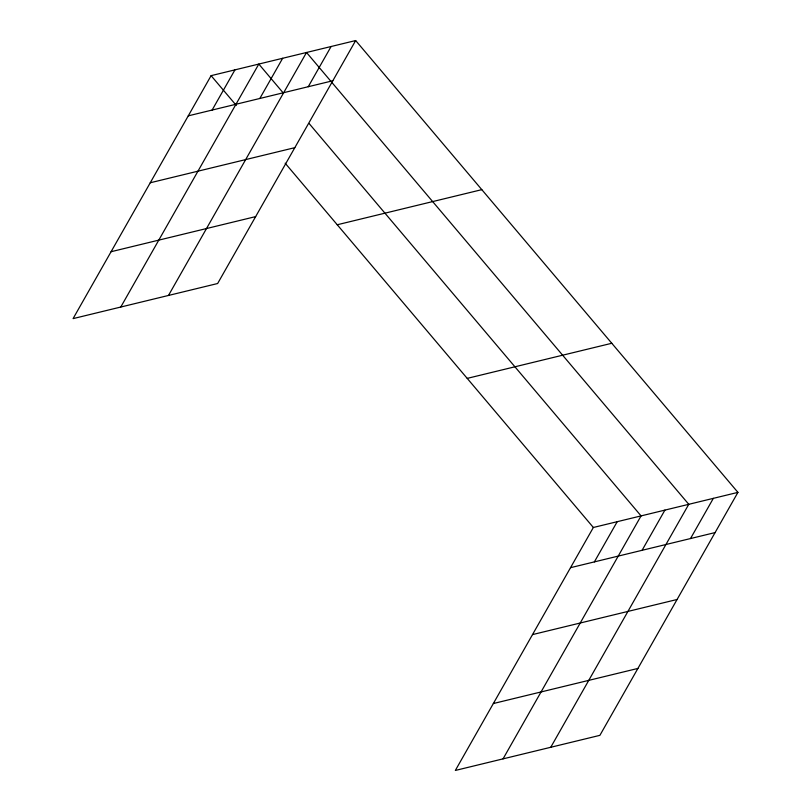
<?xml version="1.0" encoding="UTF-8"?>
<svg xmlns="http://www.w3.org/2000/svg" width="811" height="811" viewBox="0 0 811 811"><rect width="100%" height="100%" fill="white"/><g stroke="black" fill="none" stroke-linecap="round" stroke-linejoin="round"><path stroke-width="1.22" d="M355.664 40.55L211.103 75.656L73.071 318.622L217.642 283.515L355.664 40.55L737.929 492.378L599.897 735.344L455.336 770.45L593.358 527.485L737.929 492.378M212.117 110.063L234.957 69.858M120.778 307.034L258.81 64.069L283.221 92.93M259.824 98.476L282.664 58.28M168.485 295.457L306.517 52.482L688.772 504.31L550.75 747.286M308.251 86.716L331.091 46.521M594.372 561.891L617.212 521.686M503.043 758.863L641.065 515.897L309.265 123.708M642.079 550.304L664.919 510.109M690.516 538.545L713.345 498.349M188.264 115.851L332.824 80.755M150.248 182.769L294.819 147.663M111.087 251.714L255.647 216.608M337.244 224.759L481.815 189.652M467.217 378.382L611.778 343.276M570.518 567.68L715.089 532.584M532.513 634.597L677.073 599.491M493.352 703.532L637.912 668.436M211.103 75.656L236.325 105.471M285.158 163.193L593.358 527.485"/></g></svg>
